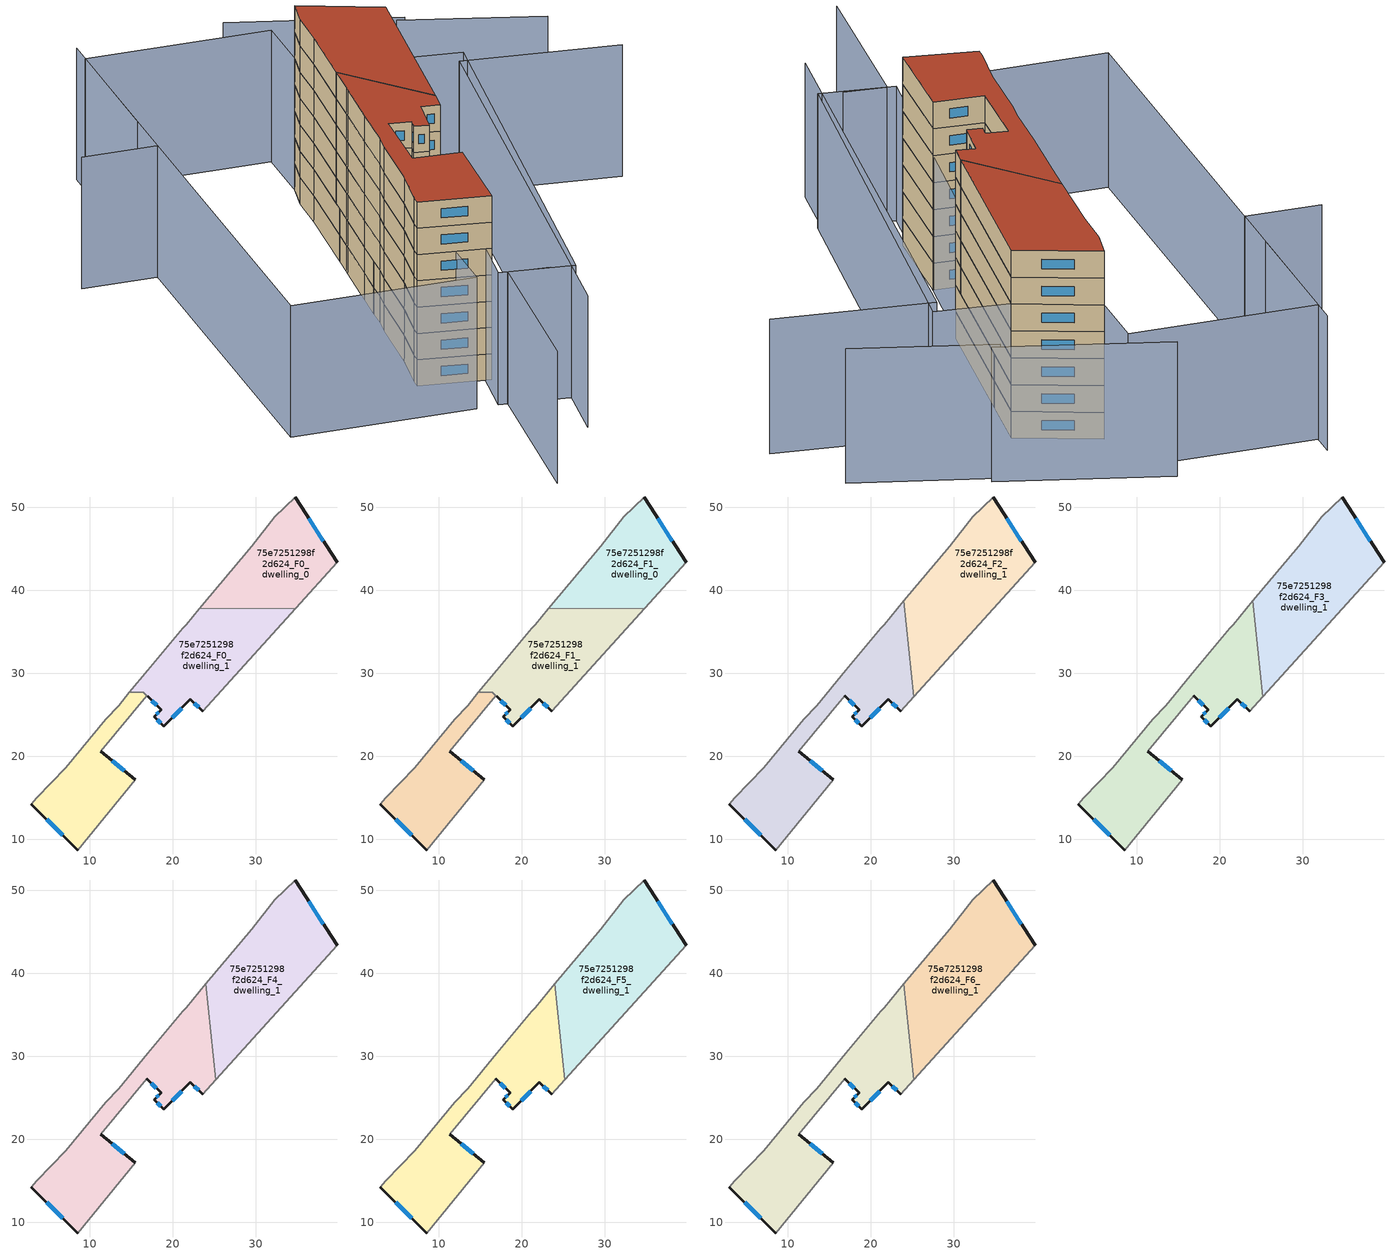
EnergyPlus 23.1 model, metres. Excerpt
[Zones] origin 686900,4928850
75e7251298f2d624_F0_dwelling_0
 floor ground (EU_floor_Construction): 34.72,51.23 39.79,43.35 34.81,37.85 23.21,37.78 29.53,45.31 32.27,48.86 z0
 wall outside (EU_wall_Construction): 39.79,43.35 34.72,51.23 z0:3
 wall adiabatic (EU_wall_Construction): 34.81,37.85 39.79,43.35 / 34.72,51.23 32.27,48.86 29.53,45.31 23.21,37.78 z0:3
 wall to 75e7251298f2d624_F0_dwelling_1 (EU_wall_Construction): 23.21,37.78 34.81,37.85 z0:3
 window (EU_Window_Construction): 38.14,45.92 36.37,48.67 z0.98:2.02
75e7251298f2d624_F0_dwelling_1
 floor ground (EU_floor_Construction): 34.81,37.85 23.6,25.44 22.11,26.86 18.92,23.62 17.76,24.77 18.6,25.61 16.96,27.22 16.85,27.32 16.46,27.7 14.76,27.69 16.96,30.37 21.23,35.4 21.6,35.84 23.21,37.78 z0
 wall outside (EU_wall_Construction): 16.96,27.22 18.6,25.61 17.76,24.77 18.92,23.62 22.11,26.86 23.6,25.44 z0:3
 wall adiabatic (EU_wall_Construction): 23.21,37.78 21.6,35.84 21.23,35.4 16.96,30.37 14.76,27.69 16.46,27.7 16.85,27.32 16.96,27.22 / 23.6,25.44 34.81,37.85 z0:3
 window (EU_Window_Construction): 22.59,26.4 23.11,25.91 / 19.96,24.68 21.07,25.81 / 18.14,24.4 18.54,24 / 18.32,25.34 18.03,25.05 / 17.49,26.7 18.06,26.14 z0.98:2.02
75e7251298f2d624_F0_dwelling_2
 floor ground (EU_floor_Construction): 16.84,27.32 11.33,20.59 15.51,17.17 8.57,8.72 2.97,14.23 3.6,15.02 7.11,18.65 11.95,24.49 13.47,26.11 14.76,27.69 16.46,27.7 z0
 wall outside (EU_wall_Construction): 2.97,14.23 8.57,8.72 / 15.51,17.17 11.33,20.59 z0:3
 wall adiabatic (EU_wall_Construction): 16.45,27.7 14.76,27.69 13.47,26.11 11.95,24.49 7.11,18.65 3.6,15.02 2.97,14.23 / 11.33,20.59 16.84,27.32 16.46,27.7 / 8.57,8.72 15.51,17.17 z0:3
 window (EU_Window_Construction): 4.79,12.44 6.75,10.52 / 14.15,18.29 12.69,19.48 z0.98:2.02
75e7251298f2d624_F1_dwelling_0
 floor to 75e7251298f2d624_F0_dwelling_0 (EU_floor_Construction): 34.72,51.23 39.79,43.35 34.81,37.85 23.21,37.78 29.53,45.31 32.27,48.86 z3
 wall outside (EU_wall_Construction): 39.79,43.35 34.72,51.23 z3:6
 wall adiabatic (EU_wall_Construction): 34.81,37.85 39.79,43.35 / 34.72,51.23 32.27,48.86 29.53,45.31 23.21,37.78 z3:6
 wall to 75e7251298f2d624_F1_dwelling_1 (EU_wall_Construction): 23.21,37.78 34.81,37.85 z3:6
 window (EU_Window_Construction): 38.14,45.92 36.37,48.67 z3.98:5.02
75e7251298f2d624_F1_dwelling_1
 floor to 75e7251298f2d624_F0_dwelling_1 (EU_floor_Construction): 34.81,37.85 23.6,25.44 22.11,26.86 18.92,23.62 17.76,24.77 18.6,25.61 16.96,27.22 16.85,27.32 16.46,27.7 14.76,27.69 16.96,30.37 21.23,35.4 21.6,35.84 23.21,37.78 z3
 wall outside (EU_wall_Construction): 16.96,27.22 18.6,25.61 17.76,24.77 18.92,23.62 22.11,26.86 23.6,25.44 z3:6
 wall adiabatic (EU_wall_Construction): 23.21,37.78 21.6,35.84 21.23,35.4 16.96,30.37 14.76,27.69 16.46,27.7 16.85,27.32 16.96,27.22 / 23.6,25.44 34.81,37.85 z3:6
 window (EU_Window_Construction): 22.59,26.4 23.11,25.91 / 19.96,24.68 21.07,25.81 / 18.14,24.4 18.54,24 / 18.32,25.34 18.03,25.05 / 17.49,26.7 18.06,26.14 z3.98:5.02
75e7251298f2d624_F1_dwelling_2
 floor to 75e7251298f2d624_F0_dwelling_2 (EU_floor_Construction): 16.84,27.32 11.33,20.59 15.51,17.17 8.57,8.72 2.97,14.23 3.6,15.02 7.11,18.65 11.95,24.49 13.47,26.11 14.76,27.69 16.46,27.7 z3
 wall outside (EU_wall_Construction): 2.97,14.23 8.57,8.72 / 15.51,17.17 11.33,20.59 z3:6
 wall adiabatic (EU_wall_Construction): 16.45,27.7 14.76,27.69 13.47,26.11 11.95,24.49 7.11,18.65 3.6,15.02 2.97,14.23 / 11.33,20.59 16.84,27.32 16.46,27.7 / 8.57,8.72 15.51,17.17 z3:6
 window (EU_Window_Construction): 4.79,12.44 6.75,10.52 / 14.15,18.29 12.69,19.48 z3.98:5.02
75e7251298f2d624_F2_dwelling_0
 floor to 75e7251298f2d624_F1_dwelling_0 (EU_floor_Construction): 24,38.71 24.09,37.78 23.22,37.78 z6
 floor to 75e7251298f2d624_F1_dwelling_1 (EU_floor_Construction): 24.09,37.78 25.14,27.16 23.6,25.44 22.11,26.86 18.92,23.62 17.76,24.77 18.6,25.61 16.96,27.22 16.85,27.32 16.45,27.7 14.76,27.69 16.96,30.37 21.23,35.4 21.6,35.84 23.22,37.78 z6
 floor to 75e7251298f2d624_F1_dwelling_2 (EU_floor_Construction): 16.84,27.32 11.33,20.59 15.51,17.17 8.57,8.72 2.97,14.23 3.6,15.02 7.11,18.65 11.95,24.49 13.47,26.11 14.76,27.69 16.46,27.7 z6
 wall outside (EU_wall_Construction): 15.51,17.17 11.33,20.59 / 2.97,14.23 8.57,8.72 / 16.85,27.32 18.6,25.61 17.76,24.77 18.92,23.62 22.11,26.86 23.6,25.44 z6:9
 wall adiabatic (EU_wall_Construction): 11.33,20.59 16.85,27.32 / 8.57,8.72 15.51,17.17 / 24,38.71 21.6,35.84 21.23,35.4 16.96,30.37 13.47,26.11 11.95,24.49 7.11,18.65 3.6,15.02 2.97,14.23 / 23.6,25.44 25.15,27.16 z6:9
 wall to 75e7251298f2d624_F2_dwelling_1 (EU_wall_Construction): 25.15,27.16 24,38.71 z6:9
 window (EU_Window_Construction): 14.15,18.29 12.69,19.48 / 4.79,12.44 6.75,10.52 / 22.59,26.4 23.11,25.91 / 19.96,24.68 21.07,25.81 / 18.14,24.4 18.54,24 / 18.32,25.34 18.03,25.05 / 17.42,26.77 18.03,26.17 z6.98:8.02
75e7251298f2d624_F2_dwelling_1
 floor to 75e7251298f2d624_F1_dwelling_0 (EU_floor_Construction): 34.72,51.23 39.79,43.35 34.81,37.85 24.09,37.78 24,38.71 29.53,45.31 32.27,48.86 z6
 floor to 75e7251298f2d624_F1_dwelling_1 (EU_floor_Construction): 34.81,37.85 25.14,27.16 24.09,37.78 z6
 wall outside (EU_wall_Construction): 39.79,43.35 34.72,51.23 z6:9
 wall adiabatic (EU_wall_Construction): 25.15,27.16 39.79,43.35 / 34.72,51.23 32.27,48.86 29.53,45.31 24,38.71 z6:9
 window (EU_Window_Construction): 38.14,45.92 36.37,48.67 z6.98:8.02
75e7251298f2d624_F3_dwelling_0
 floor to 75e7251298f2d624_F2_dwelling_0 (EU_floor_Construction): 24,38.71 25.15,27.16 23.6,25.44 22.11,26.86 18.92,23.62 17.76,24.77 18.6,25.61 16.85,27.32 11.33,20.59 15.51,17.17 8.57,8.72 2.97,14.23 3.6,15.02 7.11,18.65 11.95,24.49 13.47,26.11 16.96,30.37 21.23,35.4 21.6,35.84 z9
 wall outside (EU_wall_Construction): 15.51,17.17 11.33,20.59 / 2.97,14.23 8.57,8.72 / 16.85,27.32 18.6,25.61 17.76,24.77 18.92,23.62 22.11,26.86 23.6,25.44 z9:12
 wall adiabatic (EU_wall_Construction): 11.33,20.59 16.85,27.32 / 8.57,8.72 15.51,17.17 / 24,38.71 21.6,35.84 21.23,35.4 16.96,30.37 13.47,26.11 11.95,24.49 7.11,18.65 3.6,15.02 2.97,14.23 / 23.6,25.44 25.15,27.16 z9:12
 wall to 75e7251298f2d624_F3_dwelling_1 (EU_wall_Construction): 25.15,27.16 24,38.71 z9:12
 window (EU_Window_Construction): 14.15,18.29 12.69,19.48 / 4.79,12.44 6.75,10.52 / 22.59,26.4 23.11,25.91 / 19.96,24.68 21.07,25.81 / 18.14,24.4 18.54,24 / 18.32,25.34 18.03,25.05 / 17.42,26.77 18.03,26.17 z9.98:11.02
75e7251298f2d624_F3_dwelling_1
 floor to 75e7251298f2d624_F2_dwelling_1 (EU_floor_Construction): 34.72,51.23 39.79,43.35 25.15,27.16 24,38.71 29.53,45.31 32.27,48.86 z9
 wall outside (EU_wall_Construction): 39.79,43.35 34.72,51.23 z9:12
 wall adiabatic (EU_wall_Construction): 25.15,27.16 39.79,43.35 / 34.72,51.23 32.27,48.86 29.53,45.31 24,38.71 z9:12
 window (EU_Window_Construction): 38.14,45.92 36.37,48.67 z9.98:11.02
75e7251298f2d624_F4_dwelling_0
 floor to 75e7251298f2d624_F3_dwelling_0 (EU_floor_Construction): 24,38.71 25.15,27.16 23.6,25.44 22.11,26.86 18.92,23.62 17.76,24.77 18.6,25.61 16.85,27.32 11.33,20.59 15.51,17.17 8.57,8.72 2.97,14.23 3.6,15.02 7.11,18.65 11.95,24.49 13.47,26.11 16.96,30.37 21.23,35.4 21.6,35.84 z12
 wall outside (EU_wall_Construction): 15.51,17.17 11.33,20.59 / 2.97,14.23 8.57,8.72 / 16.85,27.32 18.6,25.61 17.76,24.77 18.92,23.62 22.11,26.86 23.6,25.44 z12:15
 wall adiabatic (EU_wall_Construction): 11.33,20.59 16.85,27.32 / 8.57,8.72 15.51,17.17 / 24,38.71 21.6,35.84 21.23,35.4 16.96,30.37 13.47,26.11 11.95,24.49 7.11,18.65 3.6,15.02 2.97,14.23 / 23.6,25.44 25.15,27.16 z12:15
 wall to 75e7251298f2d624_F4_dwelling_1 (EU_wall_Construction): 25.15,27.16 24,38.71 z12:15
 window (EU_Window_Construction): 14.15,18.29 12.69,19.48 / 4.79,12.44 6.75,10.52 / 22.59,26.4 23.11,25.91 / 19.96,24.68 21.07,25.81 / 18.14,24.4 18.54,24 / 18.32,25.34 18.03,25.05 / 17.42,26.77 18.03,26.17 z12.98:14.02
75e7251298f2d624_F4_dwelling_1
 floor to 75e7251298f2d624_F3_dwelling_1 (EU_floor_Construction): 34.72,51.23 39.79,43.35 25.15,27.16 24,38.71 29.53,45.31 32.27,48.86 z12
 wall outside (EU_wall_Construction): 39.79,43.35 34.72,51.23 z12:15
 wall adiabatic (EU_wall_Construction): 25.15,27.16 39.79,43.35 / 34.72,51.23 32.27,48.86 29.53,45.31 24,38.71 z12:15
 window (EU_Window_Construction): 38.14,45.92 36.37,48.67 z12.98:14.02
75e7251298f2d624_F5_dwelling_0
 floor to 75e7251298f2d624_F4_dwelling_0 (EU_floor_Construction): 24,38.71 25.15,27.16 23.6,25.44 22.11,26.86 18.92,23.62 17.76,24.77 18.6,25.61 16.85,27.32 11.33,20.59 15.51,17.17 8.57,8.72 2.97,14.23 3.6,15.02 7.11,18.65 11.95,24.49 13.47,26.11 16.96,30.37 21.23,35.4 21.6,35.84 z15
 wall outside (EU_wall_Construction): 15.51,17.17 11.33,20.59 / 2.97,14.23 8.57,8.72 / 16.85,27.32 18.6,25.61 17.76,24.77 18.92,23.62 22.11,26.86 23.6,25.44 z15:18
 wall adiabatic (EU_wall_Construction): 11.33,20.59 16.85,27.32 / 8.57,8.72 15.51,17.17 / 24,38.71 21.6,35.84 21.23,35.4 16.96,30.37 13.47,26.11 11.95,24.49 7.11,18.65 3.6,15.02 2.97,14.23 / 23.6,25.44 25.15,27.16 z15:18
 wall to 75e7251298f2d624_F5_dwelling_1 (EU_wall_Construction): 25.15,27.16 24,38.71 z15:18
 window (EU_Window_Construction): 14.15,18.29 12.69,19.48 / 4.79,12.44 6.75,10.52 / 22.59,26.4 23.11,25.91 / 19.96,24.68 21.07,25.81 / 18.14,24.4 18.54,24 / 18.32,25.34 18.03,25.05 / 17.42,26.77 18.03,26.17 z15.98:17.02
75e7251298f2d624_F5_dwelling_1
 floor to 75e7251298f2d624_F4_dwelling_1 (EU_floor_Construction): 34.72,51.23 39.79,43.35 25.15,27.16 24,38.71 29.53,45.31 32.27,48.86 z15
 wall outside (EU_wall_Construction): 39.79,43.35 34.72,51.23 z15:18
 wall adiabatic (EU_wall_Construction): 25.15,27.16 39.79,43.35 / 34.72,51.23 32.27,48.86 29.53,45.31 24,38.71 z15:18
 window (EU_Window_Construction): 38.14,45.92 36.37,48.67 z15.98:17.02
75e7251298f2d624_F6_dwelling_0
 floor to 75e7251298f2d624_F5_dwelling_0 (EU_floor_Construction): 24,38.71 25.15,27.16 23.6,25.44 22.11,26.86 18.92,23.62 17.76,24.77 18.6,25.61 16.85,27.32 11.33,20.59 15.51,17.17 8.57,8.72 2.97,14.23 3.6,15.02 7.11,18.65 11.95,24.49 13.47,26.11 16.96,30.37 21.23,35.4 21.6,35.84 z18
 wall outside (EU_wall_Construction): 15.51,17.17 11.33,20.59 / 2.97,14.23 8.57,8.72 / 16.85,27.32 18.6,25.61 17.76,24.77 18.92,23.62 22.11,26.86 23.6,25.44 z18:21
 wall adiabatic (EU_wall_Construction): 11.33,20.59 16.85,27.32 / 8.57,8.72 15.51,17.17 / 24,38.71 21.6,35.84 21.23,35.4 16.96,30.37 13.47,26.11 11.95,24.49 7.11,18.65 3.6,15.02 2.97,14.23 / 23.6,25.44 25.15,27.16 z18:21
 wall to 75e7251298f2d624_F6_dwelling_1 (EU_wall_Construction): 25.15,27.16 24,38.71 z18:21
 window (EU_Window_Construction): 14.15,18.29 12.69,19.48 / 4.79,12.44 6.75,10.52 / 22.59,26.4 23.11,25.91 / 19.96,24.68 21.07,25.81 / 18.14,24.4 18.54,24 / 18.32,25.34 18.03,25.05 / 17.42,26.77 18.03,26.17 z18.98:20.02
 roof outside (EU_roof_Construction): 15.51,17.17 11.33,20.59 16.85,27.32 18.6,25.61 17.76,24.77 18.92,23.62 22.11,26.86 23.6,25.44 25.15,27.16 24,38.71 21.6,35.84 21.23,35.4 16.96,30.37 13.47,26.11 11.95,24.49 7.11,18.65 3.6,15.02 2.97,14.23 8.57,8.72 z21
75e7251298f2d624_F6_dwelling_1
 floor to 75e7251298f2d624_F5_dwelling_1 (EU_floor_Construction): 34.72,51.23 39.79,43.35 25.15,27.16 24,38.71 29.53,45.31 32.27,48.86 z18
 wall outside (EU_wall_Construction): 39.79,43.35 34.72,51.23 z18:21
 wall adiabatic (EU_wall_Construction): 25.15,27.16 39.79,43.35 / 34.72,51.23 32.27,48.86 29.53,45.31 24,38.71 z18:21
 window (EU_Window_Construction): 38.14,45.92 36.37,48.67 z18.98:20.02
 roof outside (EU_roof_Construction): 25.15,27.16 39.79,43.35 34.72,51.23 32.27,48.86 29.53,45.31 24,38.71 z21
shading: -8.06,-10.79 4.78,4.18 / 4.78,4.18 8.26,1.2 / 4.78,-5.81 43.74,36.93 / 43.74,36.93 56.52,25.28 / 57.89,35.52 48.21,47.77 / 24.07,71.2 9.5,51.11 / 9.5,51.11 2.82,55.96 / 49.33,47.51 37.64,62.17 / 4.07,4.84 39.79,43.35 / 39.79,43.35 45.76,37.81 / 45.76,37.81 10.04,-0.7 / 10.04,-0.7 4.07,4.84 / -14.51,18.03 22.49,69.01 / 22.49,69.01 38.95,57.07 / 38.95,57.07 1.95,6.08 / 1.95,6.08 -14.51,18.03 z0:15
[Building]
EU S2 Campaign: North Axis=0; Terrain=City; Solar Distribution=FullExterior
[Site:Location]
Bologna: Latitude=44.5; Longitude=11.25; Time Zone=1; Elevation=37
[SizingPeriod:WeatherFileDays]
AnnualSizingPeriod: Begin Month=1; Begin Day of Month=1; End Month=12; End Day of Month=31; Day of Week for Start Day=Monday; Use Weather File Daylight Saving Period=No; Use Weather File Rain and Snow Indicators=No
[MATERIAL]
EU_InternalMass_Material: Roughness=MediumRough; Thickness=0.1; Conductivity=1; Density=1800; Specific Heat=900; Thermal Absorptance=0.9; Solar Absorptance=0.7; Visible Absorptance=0.7
[MATERIAL:NOMASS] Roughness=MediumRough; Thermal Absorptance=0.9; Solar Absorptance=0.7; Visible Absorptance=0.7
Name | Thermal Resistance
EU_wall_NoMass | 0.905828
EU_roof_NoMass | 0.37593
EU_floor_NoMass | 0.67114
[WINDOWMATERIAL:SIMPLEGLAZINGSYSTEM]
EU_Window_SimpleGlazing: UFactor=4.52486; Solar Heat Gain Coefficient=0.85; Visible Transmittance=0.85
[CONSTRUCTION]
EU_wall_Construction: EU_wall_NoMass
EU_roof_Construction: EU_roof_NoMass
EU_floor_Construction: EU_floor_NoMass
EU_InternalMass_Construction: EU_InternalMass_Material
EU_Window_Construction: EU_Window_SimpleGlazing
[ZONE] Type=1; Multiplier=1; Ceiling Height=autocalculate; Floor Area=autocalculate; Part of Total Floor Area=Yes
Name | Volume
75e7251298f2d624_F0_dwelling_0 | 339.461
75e7251298f2d624_F1_dwelling_0 | 339.46
75e7251298f2d624_F2_dwelling_0 | 509.175
75e7251298f2d624_F3_dwelling_0; 75e7251298f2d624_F4_dwelling_0; 75e7251298f2d624_F5_dwelling_0; 75e7251298f2d624_F6_dwelling_0 | 509.182
75e7251298f2d624_F0_dwelling_1; 75e7251298f2d624_F1_dwelling_1 | 390.253
75e7251298f2d624_F2_dwelling_1 | 509.196
75e7251298f2d624_F3_dwelling_1; 75e7251298f2d624_F4_dwelling_1; 75e7251298f2d624_F5_dwelling_1; 75e7251298f2d624_F6_dwelling_1 | 509.199
75e7251298f2d624_F0_dwelling_2; 75e7251298f2d624_F1_dwelling_2 | 288.676
[INTERNALMASS] Construction=EU_InternalMass_Construction
Name | Zone or ZoneList | Surface Area
75e7251298f2d624_F0_dwelling_0_EU_InternalMass | 75e7251298f2d624_F0_dwelling_0 | 113.153
75e7251298f2d624_F0_dwelling_1_EU_InternalMass | 75e7251298f2d624_F0_dwelling_1 | 130.087
75e7251298f2d624_F0_dwelling_2_EU_InternalMass | 75e7251298f2d624_F0_dwelling_2 | 96.2271
75e7251298f2d624_F1_dwelling_0_EU_InternalMass | 75e7251298f2d624_F1_dwelling_0 | 113.153
75e7251298f2d624_F1_dwelling_1_EU_InternalMass | 75e7251298f2d624_F1_dwelling_1 | 130.087
75e7251298f2d624_F1_dwelling_2_EU_InternalMass | 75e7251298f2d624_F1_dwelling_2 | 96.2271
75e7251298f2d624_F2_dwelling_0_EU_InternalMass | 75e7251298f2d624_F2_dwelling_0 | 169.728
75e7251298f2d624_F2_dwelling_1_EU_InternalMass | 75e7251298f2d624_F2_dwelling_1 | 169.733
75e7251298f2d624_F3_dwelling_0_EU_InternalMass | 75e7251298f2d624_F3_dwelling_0 | 169.728
75e7251298f2d624_F3_dwelling_1_EU_InternalMass | 75e7251298f2d624_F3_dwelling_1 | 169.733
75e7251298f2d624_F4_dwelling_0_EU_InternalMass | 75e7251298f2d624_F4_dwelling_0 | 169.728
75e7251298f2d624_F4_dwelling_1_EU_InternalMass | 75e7251298f2d624_F4_dwelling_1 | 169.733
75e7251298f2d624_F5_dwelling_0_EU_InternalMass | 75e7251298f2d624_F5_dwelling_0 | 169.728
75e7251298f2d624_F5_dwelling_1_EU_InternalMass | 75e7251298f2d624_F5_dwelling_1 | 169.733
75e7251298f2d624_F6_dwelling_0_EU_InternalMass | 75e7251298f2d624_F6_dwelling_0 | 169.728
75e7251298f2d624_F6_dwelling_1_EU_InternalMass | 75e7251298f2d624_F6_dwelling_1 | 169.733
[OTHEREQUIPMENT] Fuel Type=Electricity; Design Level Calculation Method=Watts/Area; Power per Zone Floor Area=1; Fraction Latent=0; Fraction Radiant=0; Fraction Lost=0; Carbon Dioxide Generation Rate=0; EndUse Subcategory=EU_Step8_InternalGains
Name | Zone or ZoneList or Space or SpaceList | Schedule
EU_Step8_InternalGain_75e7251298f2d624_F0_dwelling_0_f000 | 75e7251298f2d624_F0_dwelling_0 | EU_Step8_GainSchedule_75e7251298f2d624_F0_dwelling_0_f000
EU_Step8_InternalGain_75e7251298f2d624_F0_dwelling_1_f000 | 75e7251298f2d624_F0_dwelling_1 | EU_Step8_GainSchedule_75e7251298f2d624_F0_dwelling_1_f000
EU_Step8_InternalGain_75e7251298f2d624_F0_dwelling_2_f000 | 75e7251298f2d624_F0_dwelling_2 | EU_Step8_GainSchedule_75e7251298f2d624_F0_dwelling_2_f000
EU_Step8_InternalGain_75e7251298f2d624_F1_dwelling_0_f000 | 75e7251298f2d624_F1_dwelling_0 | EU_Step8_GainSchedule_75e7251298f2d624_F1_dwelling_0_f000
EU_Step8_InternalGain_75e7251298f2d624_F1_dwelling_1_f000 | 75e7251298f2d624_F1_dwelling_1 | EU_Step8_GainSchedule_75e7251298f2d624_F1_dwelling_1_f000
EU_Step8_InternalGain_75e7251298f2d624_F1_dwelling_2_f000 | 75e7251298f2d624_F1_dwelling_2 | EU_Step8_GainSchedule_75e7251298f2d624_F1_dwelling_2_f000
EU_Step8_InternalGain_75e7251298f2d624_F2_dwelling_0_f000 | 75e7251298f2d624_F2_dwelling_0 | EU_Step8_GainSchedule_75e7251298f2d624_F2_dwelling_0_f000
EU_Step8_InternalGain_75e7251298f2d624_F2_dwelling_1_f000 | 75e7251298f2d624_F2_dwelling_1 | EU_Step8_GainSchedule_75e7251298f2d624_F2_dwelling_1_f000
EU_Step8_InternalGain_75e7251298f2d624_F3_dwelling_0_f000 | 75e7251298f2d624_F3_dwelling_0 | EU_Step8_GainSchedule_75e7251298f2d624_F3_dwelling_0_f000
EU_Step8_InternalGain_75e7251298f2d624_F3_dwelling_1_f000 | 75e7251298f2d624_F3_dwelling_1 | EU_Step8_GainSchedule_75e7251298f2d624_F3_dwelling_1_f000
EU_Step8_InternalGain_75e7251298f2d624_F4_dwelling_0_f000 | 75e7251298f2d624_F4_dwelling_0 | EU_Step8_GainSchedule_75e7251298f2d624_F4_dwelling_0_f000
EU_Step8_InternalGain_75e7251298f2d624_F4_dwelling_1_f000 | 75e7251298f2d624_F4_dwelling_1 | EU_Step8_GainSchedule_75e7251298f2d624_F4_dwelling_1_f000
EU_Step8_InternalGain_75e7251298f2d624_F5_dwelling_0_f000 | 75e7251298f2d624_F5_dwelling_0 | EU_Step8_GainSchedule_75e7251298f2d624_F5_dwelling_0_f000
EU_Step8_InternalGain_75e7251298f2d624_F5_dwelling_1_f000 | 75e7251298f2d624_F5_dwelling_1 | EU_Step8_GainSchedule_75e7251298f2d624_F5_dwelling_1_f000
EU_Step8_InternalGain_75e7251298f2d624_F6_dwelling_0_f000 | 75e7251298f2d624_F6_dwelling_0 | EU_Step8_GainSchedule_75e7251298f2d624_F6_dwelling_0_f000
EU_Step8_InternalGain_75e7251298f2d624_F6_dwelling_1_f000 | 75e7251298f2d624_F6_dwelling_1 | EU_Step8_GainSchedule_75e7251298f2d624_F6_dwelling_1_f000
[ZONEVENTILATION:DESIGNFLOWRATE] Schedule=EU_AlwaysOn; Design Flow Rate Calculation Method=AirChanges/Hour; Air Changes per Hour=0.73129; Ventilation Type=Natural; Fan Pressure Rise=0; Fan Total Efficiency=1; Constant Term Coefficient=1; Temperature Term Coefficient=0; Velocity Term Coefficient=0; Velocity Squared Term Coefficient=0; Minimum Indoor Temperature=-100; Maximum Indoor Temperature=100; Delta Temperature=-100; Minimum Outdoor Temperature=-100; Maximum Outdoor Temperature=100; Maximum Wind Speed=40
Name | Zone or ZoneList or Space or SpaceList
EU_ConstantAir_75e7251298f2d624_F0_dwelling_0 | 75e7251298f2d624_F0_dwelling_0
EU_ConstantAir_75e7251298f2d624_F0_dwelling_1 | 75e7251298f2d624_F0_dwelling_1
EU_ConstantAir_75e7251298f2d624_F0_dwelling_2 | 75e7251298f2d624_F0_dwelling_2
EU_ConstantAir_75e7251298f2d624_F1_dwelling_0 | 75e7251298f2d624_F1_dwelling_0
EU_ConstantAir_75e7251298f2d624_F1_dwelling_1 | 75e7251298f2d624_F1_dwelling_1
EU_ConstantAir_75e7251298f2d624_F1_dwelling_2 | 75e7251298f2d624_F1_dwelling_2
EU_ConstantAir_75e7251298f2d624_F2_dwelling_0 | 75e7251298f2d624_F2_dwelling_0
EU_ConstantAir_75e7251298f2d624_F2_dwelling_1 | 75e7251298f2d624_F2_dwelling_1
EU_ConstantAir_75e7251298f2d624_F3_dwelling_0 | 75e7251298f2d624_F3_dwelling_0
EU_ConstantAir_75e7251298f2d624_F3_dwelling_1 | 75e7251298f2d624_F3_dwelling_1
EU_ConstantAir_75e7251298f2d624_F4_dwelling_0 | 75e7251298f2d624_F4_dwelling_0
EU_ConstantAir_75e7251298f2d624_F4_dwelling_1 | 75e7251298f2d624_F4_dwelling_1
EU_ConstantAir_75e7251298f2d624_F5_dwelling_0 | 75e7251298f2d624_F5_dwelling_0
EU_ConstantAir_75e7251298f2d624_F5_dwelling_1 | 75e7251298f2d624_F5_dwelling_1
EU_ConstantAir_75e7251298f2d624_F6_dwelling_0 | 75e7251298f2d624_F6_dwelling_0
EU_ConstantAir_75e7251298f2d624_F6_dwelling_1 | 75e7251298f2d624_F6_dwelling_1
[HVACTEMPLATE:THERMOSTAT] Constant Heating Setpoint=20; Constant Cooling Setpoint=50
EU_HeatOnly_75e7251298f2d624_F0_dwelling_0; EU_HeatOnly_75e7251298f2d624_F0_dwelling_1; EU_HeatOnly_75e7251298f2d624_F0_dwelling_2; EU_HeatOnly_75e7251298f2d624_F1_dwelling_0; EU_HeatOnly_75e7251298f2d624_F1_dwelling_1; EU_HeatOnly_75e7251298f2d624_F1_dwelling_2; EU_HeatOnly_75e7251298f2d624_F2_dwelling_0; EU_HeatOnly_75e7251298f2d624_F2_dwelling_1; EU_HeatOnly_75e7251298f2d624_F3_dwelling_0; EU_HeatOnly_75e7251298f2d624_F3_dwelling_1; EU_HeatOnly_75e7251298f2d624_F4_dwelling_0; EU_HeatOnly_75e7251298f2d624_F4_dwelling_1; EU_HeatOnly_75e7251298f2d624_F5_dwelling_0; EU_HeatOnly_75e7251298f2d624_F5_dwelling_1; EU_HeatOnly_75e7251298f2d624_F6_dwelling_0; EU_HeatOnly_75e7251298f2d624_F6_dwelling_1
[HVACTEMPLATE:ZONE:IDEALLOADSAIRSYSTEM] System Availability Schedule=EU_AlwaysOn; Maximum Heating Supply Air Temperature=50; Minimum Cooling Supply Air Temperature=13; Maximum Heating Supply Air Humidity Ratio=0.0156; Minimum Cooling Supply Air Humidity Ratio=0.0077; Heating Limit=NoLimit; Cooling Limit=NoLimit; Heating Availability Schedule=EU_AlwaysOn; Cooling Availability Schedule=EU_CoolingOff; Dehumidification Control Type=ConstantSensibleHeatRatio; Cooling Sensible Heat Ratio=0.7; Dehumidification Setpoint=60; Humidification Control Type=None; Humidification Setpoint=30; Outdoor Air Method=None; Outdoor Air Flow Rate per Person=0.00944; Outdoor Air Flow Rate per Zone Floor Area=0; Outdoor Air Flow Rate per Zone=0; Demand Controlled Ventilation Type=None; Outdoor Air Economizer Type=NoEconomizer; Heat Recovery Type=None; Sensible Heat Recovery Effectiveness=0.7; Latent Heat Recovery Effectiveness=0.65
Name | Template Thermostat
75e7251298f2d624_F0_dwelling_0 | EU_HeatOnly_75e7251298f2d624_F0_dwelling_0
75e7251298f2d624_F0_dwelling_1 | EU_HeatOnly_75e7251298f2d624_F0_dwelling_1
75e7251298f2d624_F0_dwelling_2 | EU_HeatOnly_75e7251298f2d624_F0_dwelling_2
75e7251298f2d624_F1_dwelling_0 | EU_HeatOnly_75e7251298f2d624_F1_dwelling_0
75e7251298f2d624_F1_dwelling_1 | EU_HeatOnly_75e7251298f2d624_F1_dwelling_1
75e7251298f2d624_F1_dwelling_2 | EU_HeatOnly_75e7251298f2d624_F1_dwelling_2
75e7251298f2d624_F2_dwelling_0 | EU_HeatOnly_75e7251298f2d624_F2_dwelling_0
75e7251298f2d624_F2_dwelling_1 | EU_HeatOnly_75e7251298f2d624_F2_dwelling_1
75e7251298f2d624_F3_dwelling_0 | EU_HeatOnly_75e7251298f2d624_F3_dwelling_0
75e7251298f2d624_F3_dwelling_1 | EU_HeatOnly_75e7251298f2d624_F3_dwelling_1
75e7251298f2d624_F4_dwelling_0 | EU_HeatOnly_75e7251298f2d624_F4_dwelling_0
75e7251298f2d624_F4_dwelling_1 | EU_HeatOnly_75e7251298f2d624_F4_dwelling_1
75e7251298f2d624_F5_dwelling_0 | EU_HeatOnly_75e7251298f2d624_F5_dwelling_0
75e7251298f2d624_F5_dwelling_1 | EU_HeatOnly_75e7251298f2d624_F5_dwelling_1
75e7251298f2d624_F6_dwelling_0 | EU_HeatOnly_75e7251298f2d624_F6_dwelling_0
75e7251298f2d624_F6_dwelling_1 | EU_HeatOnly_75e7251298f2d624_F6_dwelling_1
[SIZING:ZONE] Zone Cooling Design Supply Air Temperature Input Method=SupplyAirTemperature; Zone Cooling Design Supply Air Temperature=13; Zone Heating Design Supply Air Temperature Input Method=SupplyAirTemperature; Zone Heating Design Supply Air Temperature=50; Zone Cooling Design Supply Air Humidity Ratio=0.008; Zone Heating Design Supply Air Humidity Ratio=0.008; Cooling Design Air Flow Method=DesignDay; Cooling Design Air Flow Rate=0; Cooling Minimum Air Flow per Zone Floor Area=0.000762; Cooling Minimum Air Flow=0; Cooling Minimum Air Flow Fraction=0.2; Heating Design Air Flow Method=DesignDay; Heating Design Air Flow Rate=0; Heating Maximum Air Flow per Zone Floor Area=0.002032; Heating Maximum Air Flow=0.141576; Heating Maximum Air Flow Fraction=0.3; Account for Dedicated Outdoor Air System=No; Dedicated Outdoor Air System Control Strategy=NeutralSupplyAir; Dedicated Outdoor Air Low Setpoint Temperature for Design=autosize; Dedicated Outdoor Air High Setpoint Temperature for Design=autosize; Zone Load Sizing Method=Sensible Load Only No Latent Load; Zone Latent Cooling Design Supply Air Humidity Ratio Input Method=HumidityRatioDifference; Zone Cooling Design Supply Air Humidity Ratio Difference=0.005; Zone Latent Heating Design Supply Air Humidity Ratio Input Method=HumidityRatioDifference; Zone Humidification Design Supply Air Humidity Ratio Difference=0.005
75e7251298f2d624_F0_dwelling_0; 75e7251298f2d624_F0_dwelling_1; 75e7251298f2d624_F0_dwelling_2; 75e7251298f2d624_F1_dwelling_0; 75e7251298f2d624_F1_dwelling_1; 75e7251298f2d624_F1_dwelling_2; 75e7251298f2d624_F2_dwelling_0; 75e7251298f2d624_F2_dwelling_1; 75e7251298f2d624_F3_dwelling_0; 75e7251298f2d624_F3_dwelling_1; 75e7251298f2d624_F4_dwelling_0; 75e7251298f2d624_F4_dwelling_1; 75e7251298f2d624_F5_dwelling_0; 75e7251298f2d624_F5_dwelling_1; 75e7251298f2d624_F6_dwelling_0; 75e7251298f2d624_F6_dwelling_1
[SCHEDULE:CONSTANT]
Name | Hourly Value
EU_AlwaysOn | 1
EU_CoolingOff | 0
[SCHEDULE:FILE] Column Number=1; Rows to Skip at Top=0; Number of Hours of Data=8760; Column Separator=Comma; Interpolate to Timestep=No; Minutes per Item=60; Adjust Schedule for Daylight Savings=Yes
Name | File
EU_Step8_GainSchedule_75e7251298f2d624_F0_dwelling_0_f000 | ../../schedules/75e7251298f2d624/75e7251298f2d624_F0_dwelling_0_f000_gain.csv
EU_Step8_GainSchedule_75e7251298f2d624_F0_dwelling_1_f000 | ../../schedules/75e7251298f2d624/75e7251298f2d624_F0_dwelling_1_f000_gain.csv
EU_Step8_GainSchedule_75e7251298f2d624_F0_dwelling_2_f000 | ../../schedules/75e7251298f2d624/75e7251298f2d624_F0_dwelling_2_f000_gain.csv
EU_Step8_GainSchedule_75e7251298f2d624_F1_dwelling_0_f000 | ../../schedules/75e7251298f2d624/75e7251298f2d624_F1_dwelling_0_f000_gain.csv
EU_Step8_GainSchedule_75e7251298f2d624_F1_dwelling_1_f000 | ../../schedules/75e7251298f2d624/75e7251298f2d624_F1_dwelling_1_f000_gain.csv
EU_Step8_GainSchedule_75e7251298f2d624_F1_dwelling_2_f000 | ../../schedules/75e7251298f2d624/75e7251298f2d624_F1_dwelling_2_f000_gain.csv
EU_Step8_GainSchedule_75e7251298f2d624_F2_dwelling_0_f000 | ../../schedules/75e7251298f2d624/75e7251298f2d624_F2_dwelling_0_f000_gain.csv
EU_Step8_GainSchedule_75e7251298f2d624_F2_dwelling_1_f000 | ../../schedules/75e7251298f2d624/75e7251298f2d624_F2_dwelling_1_f000_gain.csv
EU_Step8_GainSchedule_75e7251298f2d624_F3_dwelling_0_f000 | ../../schedules/75e7251298f2d624/75e7251298f2d624_F3_dwelling_0_f000_gain.csv
EU_Step8_GainSchedule_75e7251298f2d624_F3_dwelling_1_f000 | ../../schedules/75e7251298f2d624/75e7251298f2d624_F3_dwelling_1_f000_gain.csv
EU_Step8_GainSchedule_75e7251298f2d624_F4_dwelling_0_f000 | ../../schedules/75e7251298f2d624/75e7251298f2d624_F4_dwelling_0_f000_gain.csv
EU_Step8_GainSchedule_75e7251298f2d624_F4_dwelling_1_f000 | ../../schedules/75e7251298f2d624/75e7251298f2d624_F4_dwelling_1_f000_gain.csv
EU_Step8_GainSchedule_75e7251298f2d624_F5_dwelling_0_f000 | ../../schedules/75e7251298f2d624/75e7251298f2d624_F5_dwelling_0_f000_gain.csv
EU_Step8_GainSchedule_75e7251298f2d624_F5_dwelling_1_f000 | ../../schedules/75e7251298f2d624/75e7251298f2d624_F5_dwelling_1_f000_gain.csv
EU_Step8_GainSchedule_75e7251298f2d624_F6_dwelling_0_f000 | ../../schedules/75e7251298f2d624/75e7251298f2d624_F6_dwelling_0_f000_gain.csv
EU_Step8_GainSchedule_75e7251298f2d624_F6_dwelling_1_f000 | ../../schedules/75e7251298f2d624/75e7251298f2d624_F6_dwelling_1_f000_gain.csv
